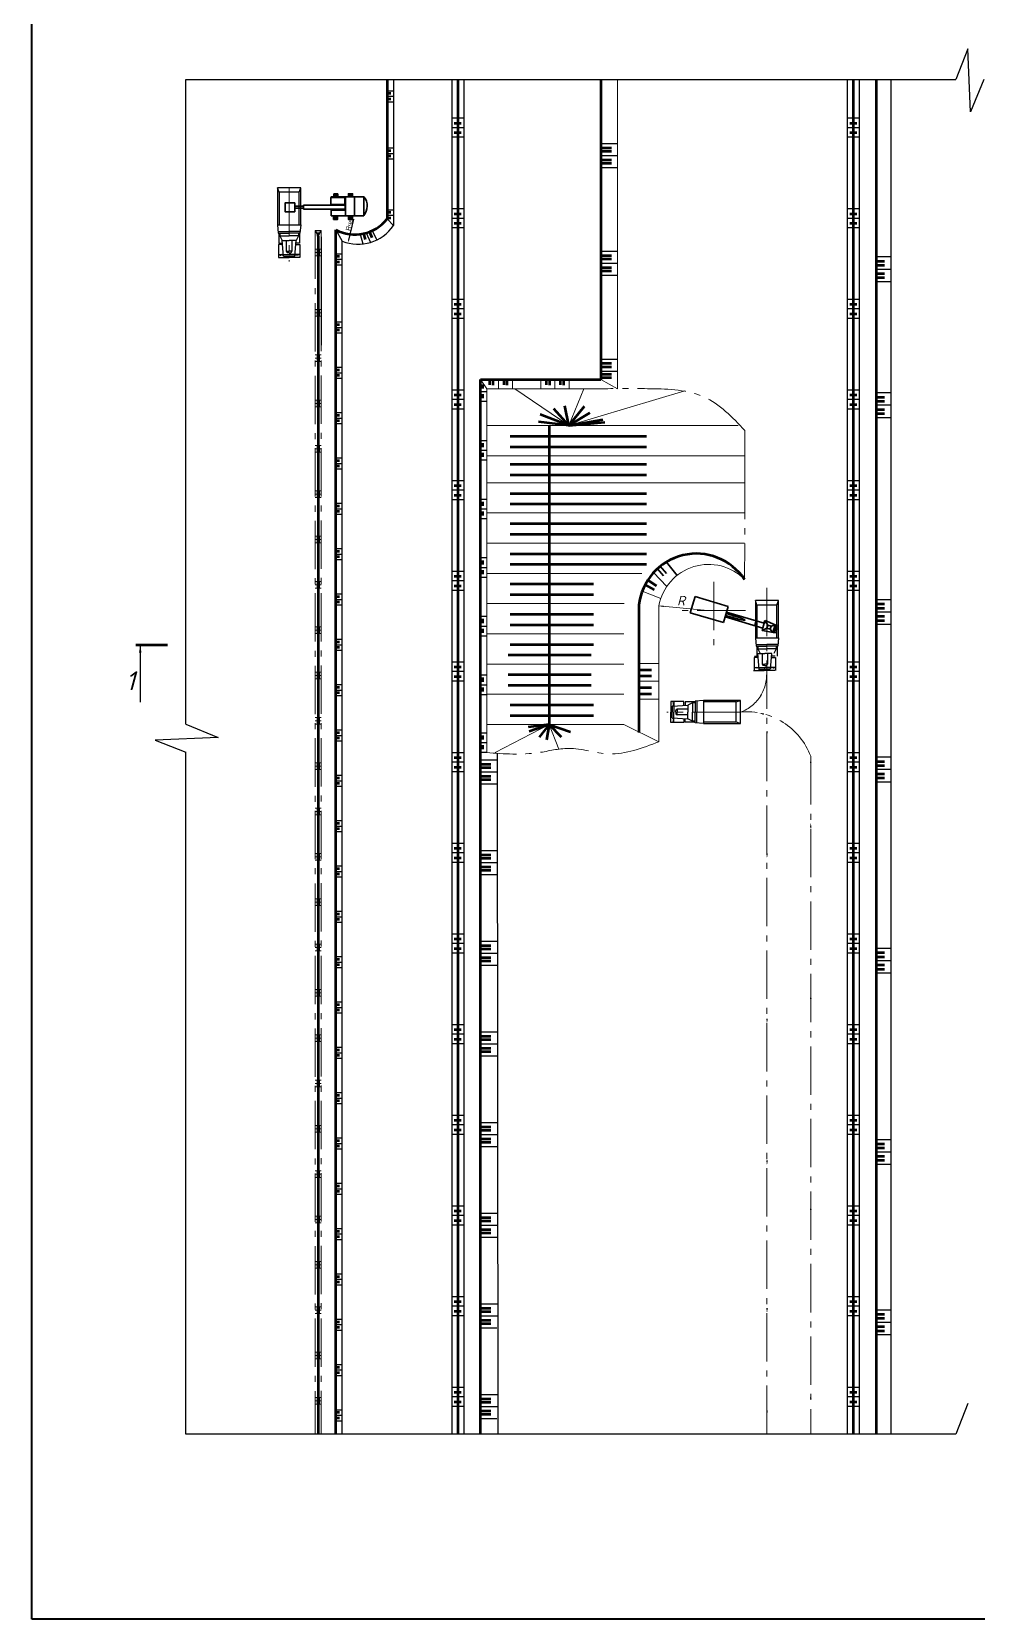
# Paper-space layout 'Layout1 (2)' of a CAD drawing. Header units: millimetres. Extents: x 18 to 680, y 9 to 831.
# Drawn here: x 18 to 331, y 9 to 534 of the extents above; entities that cross this region are included whole.
import ezdxf

# ---------------------------------------------------------------- set-up
doc = ezdxf.new("R2010")
doc.units = ezdxf.units.MM
doc.header["$LTSCALE"] = 2
doc.header["$PDMODE"] = 32
doc.header["$PDSIZE"] = 0.3
doc.linetypes.add('gost6', pattern=[12, 8, -1.5, 1, -1.5])
doc.layers.add('вдб', color=7, linetype='Continuous', lineweight=40)
doc.styles.add('GOST', font='GOST.shx', dxfattribs={"oblique": 15})
doc.dimstyles.new('ISO-25', dxfattribs={"dimtxt": 2.5, "dimasz": 2.5, "dimexe": 1.25, "dimexo": 0.625, "dimtad": 1, "dimtxsty": 'Standard', "dimcen": 2.5, "dimadec": 0, "dimazin": 0, "dimtfac": 1, "dimtmove": 0, "dimatfit": 3, "dimfxl": 1, "dimarcsym": 0})

# ---------------------------------------------------------------- blocks, each defined once
blk = doc.blocks.new('*D235')
at = {"color": 0, "lineweight": -2, "transparency": 16777216}
blk.add_line((124.16, 472.34), (122.49, 465.46), dxfattribs=at)
at = {"color": 0, "transparency": 16777216}
blk.add_solid([(122.32, 465.5), (122.65, 465.42), (122.25, 464.49)], dxfattribs=at)
at = {"layer": 'Defpoints', "color": 0, "transparency": 16777216}
for p in [(125.62, 478.36), (122.25, 464.49)]:
    blk.add_point(p, dxfattribs=at)
at = {"color": 0, "transparency": 16777216, "insert": (122.76, 470.5), "char_height": 1.6, "attachment_point": 5, "rotation": 76.3265}
blk.add_mtext('Rче', dxfattribs=at)

psp = doc.layouts.new('Layout1 (2)')

# ---------------------------------------------------------------- linework, layer by layer
at = {"color": 0}
for p, q in [((327.6209, 528.7838), (323.5587, 518.5764)), ((328.5084, 507.9022), (327.6209, 528.7838)), ((68.6253, 518.5764), (323.5587, 518.5764)), ((68.6253, 305.2673), (68.6253, 518.5764)), ((332.8876, 518.5764), (328.5084, 507.9022)), ((206.0612, 497.4298), (211.601, 497.4298)), ((206.0612, 493.4714), (211.601, 493.4714)), ((206.0612, 489.5129), (211.601, 489.5129)), ((99.4997, 481.324), (98.9918, 482.7706)), ((106.1023, 481.324), (106.6493, 482.7706)), ((98.9918, 470.4936), (99.2436, 467.7134)), ((99.191, 468.2933), (102.8205, 468.2933)), ((99.2436, 467.7134), (102.8205, 467.7134)), ((99.4134, 467.7134), (99.4134, 464.4477)), ((99.7622, 467.7134), (99.7622, 466.8445)), ((106.45, 468.2933), (102.8205, 468.2933)), ((106.3975, 467.7134), (102.8205, 467.7134)), ((105.8788, 467.7134), (105.8788, 466.8445)), ((106.2277, 467.7134), (106.2277, 464.4477)), ((106.6493, 470.4936), (106.3975, 467.7134)), ((99.3067, 463.9763), (99.3067, 459.6796)), ((100.6374, 463.9516), (99.3067, 463.9763)), ((99.4134, 464.4477), (100.6023, 464.4477)), ((99.7622, 466.8445), (102.8205, 466.8445)), ((99.7622, 466.8445), (100.5449, 465.2592)), ((100.9109, 460.0855), (100.5449, 465.2592)), ((100.5449, 465.2592), (102.8205, 465.2592)), ((101.8879, 465.2592), (101.8879, 461.7864)), ((105.8788, 466.8445), (102.8205, 466.8445)), ((105.0962, 465.2592), (102.8205, 465.2592)), ((103.7531, 465.2592), (103.7531, 461.7864)), ((104.7301, 460.0855), (105.0962, 465.2592)), ((105.0037, 463.9516), (106.3343, 463.9763)), ((106.2277, 464.4477), (105.0388, 464.4477)), ((105.8788, 466.8445), (105.0962, 465.2592)), ((106.3343, 463.9763), (106.3343, 459.6796)), ((99.3066, 460.6534), (100.8681, 460.6534)), ((99.3067, 459.6796), (102.8205, 459.6796)), ((100.8681, 460.6534), (102.8205, 460.6534)), ((100.9109, 460.0855), (102.8205, 460.0855)), ((101.8879, 461.7864), (102.8205, 461.7864)), ((102.8205, 461.2824), (102.2741, 461.2824)), ((103.7531, 461.7864), (102.8205, 461.7864)), ((102.8205, 461.2824), (103.367, 461.2824)), ((104.773, 460.6534), (102.8205, 460.6534)), ((104.7301, 460.0855), (102.8205, 460.0855)), ((106.3343, 459.6796), (102.8205, 459.6796)), ((106.3345, 460.6534), (104.773, 460.6534)), ((206.0612, 461.7545), (211.601, 461.7545)), ((206.0612, 457.796), (211.601, 457.796)), ((206.0612, 453.8376), (211.601, 453.8376)), ((206.0612, 426.0792), (211.601, 426.0792)), ((206.0612, 422.1207), (211.601, 422.1207)), ((166.1432, 415.3576), (168.1965, 415.3576)), ((166.1432, 412.1308), (168.1965, 412.1308)), ((166.1418, 395.9484), (168.1952, 395.9484)), ((166.1432, 399.1752), (168.1965, 399.1752)), ((166.1418, 392.7216), (168.1952, 392.7216)), ((166.1418, 379.7659), (168.1952, 379.7659)), ((166.1418, 376.5391), (168.1952, 376.5391)), ((166.1418, 373.3123), (168.1952, 373.3123)), ((166.1418, 360.3567), (168.1952, 360.3567)), ((166.1418, 357.1299), (168.1952, 357.1299)), ((166.1418, 353.9031), (168.1952, 353.9031)), ((257.7337, 344.6834), (257.2258, 346.13)), ((264.3363, 344.6834), (264.8833, 346.13)), ((166.1418, 340.9474), (168.1952, 340.9474)), ((166.1418, 337.7206), (168.1952, 337.7206)), ((166.1418, 334.4938), (168.1952, 334.4938)), ((257.2258, 333.853), (257.4775, 331.0728)), ((257.425, 331.6527), (261.0545, 331.6527)), ((257.4775, 331.0728), (261.0545, 331.0728)), ((257.6473, 331.0728), (257.6473, 327.807)), ((257.9962, 331.0728), (257.9962, 330.2039)), ((264.684, 331.6527), (261.0545, 331.6527)), ((264.6315, 331.0728), (261.0545, 331.0728)), ((264.1128, 331.0728), (264.1128, 330.2039)), ((264.4617, 331.0728), (264.4617, 327.807)), ((264.8833, 333.853), (264.6315, 331.0728)), ((256.8354, 327.3357), (256.8354, 323.039)), ((258.166, 327.311), (256.8354, 327.3357)), ((256.942, 327.807), (258.1309, 327.807)), ((257.9962, 330.2039), (261.0545, 330.2039)), ((257.9962, 330.2039), (258.7788, 328.6186)), ((258.4395, 323.4449), (258.0735, 328.6186)), ((258.0735, 328.6186), (260.3492, 328.6186)), ((259.4165, 328.6186), (259.4165, 325.1458)), ((262.6248, 328.6186), (260.3492, 328.6186)), ((264.1128, 330.2039), (261.0545, 330.2039)), ((261.2818, 328.6186), (261.2818, 325.1458)), ((262.2588, 323.4449), (262.6248, 328.6186)), ((262.5323, 327.311), (263.8629, 327.3357)), ((263.7563, 327.807), (262.5674, 327.807)), ((264.1128, 330.2039), (263.3302, 328.6186)), ((263.8629, 327.3357), (263.8629, 323.039)), ((166.1418, 321.5382), (168.1952, 321.5382)), ((256.597, 323.039), (260.1108, 323.039)), ((256.8352, 324.0128), (258.3967, 324.0128)), ((258.2012, 323.4449), (260.1108, 323.4449)), ((258.3967, 324.0128), (260.3492, 324.0128)), ((259.4165, 325.1458), (260.3492, 325.1458)), ((260.3492, 324.6418), (259.8027, 324.6418)), ((262.0204, 323.4449), (260.1108, 323.4449)), ((263.6246, 323.039), (260.1108, 323.039)), ((261.2818, 325.1458), (260.3492, 325.1458)), ((260.3492, 324.6418), (260.8956, 324.6418)), ((262.3016, 324.0128), (260.3492, 324.0128)), ((263.8631, 324.0128), (262.3016, 324.0128)), ((166.1418, 318.3114), (168.1952, 318.3114)), ((166.1418, 315.0846), (168.1952, 315.0846)), ((229.226, 312.7881), (229.226, 309.2743)), ((233.5227, 312.7881), (229.226, 312.7881)), ((229.6319, 311.1839), (234.8056, 311.55)), ((229.6319, 311.1839), (229.6319, 309.2743)), ((230.1998, 312.7883), (230.1998, 311.2267)), ((230.1998, 311.2267), (230.1998, 309.2743)), ((231.3329, 310.2069), (231.3329, 309.2743)), ((234.8056, 310.2069), (231.3329, 310.2069)), ((233.498, 311.4575), (233.5227, 312.7881)), ((233.9941, 312.6815), (233.9941, 311.4926)), ((237.2598, 312.6815), (233.9941, 312.6815)), ((236.3909, 312.3326), (234.8056, 311.55)), ((234.8056, 311.55), (234.8056, 309.2743)), ((236.3909, 312.3326), (236.3909, 309.2743)), ((237.2598, 312.3326), (236.3909, 312.3326)), ((240.04, 313.1031), (237.2598, 312.8513)), ((237.2598, 312.8513), (237.2598, 309.2743)), ((237.8398, 312.9038), (237.8398, 309.2743)), ((250.8704, 312.5952), (252.3171, 313.1031)), ((68.6253, 305.2673), (79.2995, 300.8881)), ((229.226, 305.7605), (229.226, 309.2743)), ((233.5227, 305.7605), (229.226, 305.7605)), ((229.6319, 307.3647), (229.6319, 309.2743)), ((229.6319, 307.3647), (234.8056, 306.9986)), ((230.1998, 307.3219), (230.1998, 309.2743)), ((230.1998, 305.7603), (230.1998, 307.3219)), ((230.8288, 309.2743), (230.8288, 309.8208)), ((230.8288, 309.2743), (230.8288, 308.7279)), ((231.3329, 308.3417), (231.3329, 309.2743)), ((234.8056, 308.3417), (231.3329, 308.3417)), ((233.498, 307.0911), (233.5227, 305.7605)), ((233.9941, 305.8671), (233.9941, 307.056)), ((237.2598, 305.8671), (233.9941, 305.8671)), ((234.8056, 306.9986), (234.8056, 309.2743)), ((236.3909, 306.216), (234.8056, 306.9986)), ((236.3909, 306.216), (236.3909, 309.2743)), ((237.2598, 306.216), (236.3909, 306.216)), ((237.2598, 305.6973), (237.2598, 309.2743)), ((240.04, 305.4456), (237.2598, 305.6973)), ((237.8398, 305.6448), (237.8398, 309.2743)), ((250.8704, 305.9925), (252.3171, 305.4456)), ((79.2995, 300.8881), (58.4179, 300.0006)), ((58.4179, 300.0006), (68.6253, 295.9384)), ((166.1418, 302.4202), (168.1952, 302.4202)), ((68.6253, 70.2601), (68.6253, 295.9384)), ((166.1418, 299.1934), (168.1952, 299.1934)), ((166.1418, 295.9666), (168.1952, 295.9666)), ((166.1268, 289.4652), (171.6666, 289.4652)), ((166.1418, 293.4237), (171.6816, 293.4237)), ((166.1117, 285.5068), (171.6515, 285.5068)), ((166.1418, 263.4237), (171.6816, 263.4237)), ((166.1268, 259.4652), (171.6666, 259.4652)), ((166.1117, 255.5068), (171.6515, 255.5068)), ((166.1418, 233.4237), (171.6816, 233.4237)), ((166.1268, 229.4652), (171.6666, 229.4652)), ((166.1117, 225.5068), (171.6515, 225.5068)), ((166.1418, 203.4237), (171.6816, 203.4237)), ((166.1117, 195.5068), (171.6515, 195.5068)), ((166.1268, 199.4652), (171.6666, 199.4652)), ((166.1418, 173.4237), (171.6816, 173.4237)), ((166.1268, 169.4652), (171.6666, 169.4652)), ((166.1117, 165.5068), (171.6515, 165.5068)), ((166.1418, 143.4237), (171.6816, 143.4237)), ((166.1268, 139.4652), (171.6666, 139.4652)), ((166.1117, 135.5068), (171.6515, 135.5068)), ((166.1418, 113.4237), (171.6816, 113.4237)), ((166.1117, 105.5068), (171.6515, 105.5068)), ((166.1268, 109.4652), (171.6666, 109.4652)), ((166.1268, 79.4652), (171.6666, 79.4652)), ((166.1418, 83.4237), (171.6816, 83.4237)), ((327.6209, 80.4675), (323.5587, 70.2601)), ((166.1117, 75.5068), (171.6515, 75.5068)), ((323.5587, 70.2601), (68.6253, 70.2601))]:
    psp.add_line(p, q, dxfattribs=at)
at = {"color": 0, "lineweight": 60}
for p, q in [((135.2425, 518.5764), (135.2425, 472.4493)), ((158.6819, 518.5764), (158.6819, 70.2601)), ((206.0612, 518.5764), (206.0612, 419.264)), ((289.6296, 518.5764), (289.6296, 70.2601)), ((297.2148, 518.5764), (297.2148, 70.2601)), ((136.4472, 513.9058), (135.2425, 513.9058)), ((136.4472, 512.0639), (135.2425, 512.0639)), ((157.5264, 504.1887), (159.8375, 504.1887)), ((157.5264, 501.052), (159.8375, 501.052)), ((288.474, 504.1887), (290.7851, 504.1887)), ((288.474, 501.052), (290.7851, 501.052)), ((136.4472, 495.0081), (135.2425, 495.0081)), ((206.0612, 496.0169), (209.5803, 496.0169)), ((206.0612, 494.8843), (209.5803, 494.8843)), ((136.4472, 493.1662), (135.2425, 493.1662)), ((206.0612, 492.0584), (209.5803, 492.0584)), ((206.0612, 490.9258), (209.5803, 490.9258)), ((136.4472, 474.5389), (135.2425, 474.5389)), ((157.5264, 474.1887), (159.8375, 474.1887)), ((288.474, 474.1887), (290.7851, 474.1887)), ((112.4617, 466.7256), (112.4617, 467.9775)), ((118.2746, 70.2601), (118.2746, 468.8378)), ((127.412, 467.5732), (127.9825, 465.6843)), ((129.3891, 468.1541), (130.1524, 466.3541)), ((136.4472, 472.7222), (135.2425, 472.7222)), ((157.5264, 471.052), (159.8375, 471.052)), ((288.474, 471.052), (290.7851, 471.052)), ((112.4617, 466.7256), (112.4617, 70.2601)), ((112.9617, 461.8701), (111.9617, 461.8701)), ((112.9617, 460.7613), (111.9617, 460.7613)), ((119.4794, 459.9833), (118.2746, 459.9833)), ((119.4794, 458.1413), (118.2746, 458.1413)), ((206.0612, 460.3416), (209.5803, 460.3416)), ((206.0612, 459.209), (209.5803, 459.209)), ((297.2148, 458.5045), (300.028, 458.5045)), ((297.2148, 457.1301), (300.028, 457.1301)), ((206.0612, 456.3831), (209.5803, 456.3831)), ((206.0612, 455.2505), (209.5803, 455.2505)), ((297.2148, 454.4093), (300.028, 454.4093)), ((297.2148, 453.035), (300.028, 453.035)), ((112.9617, 441.9125), (111.9617, 441.9125)), ((157.5264, 444.1887), (159.8375, 444.1887)), ((288.474, 444.1887), (290.7851, 444.1887)), ((112.9617, 440.8037), (111.9617, 440.8037)), ((119.4794, 437.4257), (118.2746, 437.4257)), ((157.5264, 441.052), (159.8375, 441.052)), ((288.474, 441.052), (290.7851, 441.052)), ((119.4794, 435.5838), (118.2746, 435.5838)), ((112.9617, 426.9125), (111.9617, 426.9125)), ((112.9617, 425.8037), (111.9617, 425.8037)), ((119.4794, 422.4257), (118.2746, 422.4257)), ((119.4794, 420.5838), (118.2746, 420.5838)), ((206.0612, 424.6663), (209.5803, 424.6663)), ((206.0612, 423.5337), (209.5803, 423.5337)), ((206.0612, 421.103), (209.5803, 421.103)), ((166.1432, 390.7031), (166.1432, 419.264)), ((167.3115, 417.2562), (166.1432, 417.2562)), ((167.3115, 416.6859), (166.1432, 416.6859)), ((166.1433, 419.264), (206.0612, 419.264)), ((169.1764, 419.264), (169.1764, 417.5229)), ((170.2461, 419.264), (170.2461, 417.4843)), ((173.8642, 419.264), (173.8642, 417.5229)), ((174.9339, 419.264), (174.9339, 417.4843)), ((187.9276, 419.264), (187.9276, 417.5229)), ((188.9973, 419.264), (188.9973, 417.4843)), ((192.6153, 419.264), (192.6153, 417.5229)), ((193.685, 419.264), (193.685, 417.4843)), ((206.0612, 419.9703), (209.5803, 419.9703)), ((112.9617, 411.9125), (111.9617, 411.9125)), ((112.9617, 410.8037), (111.9617, 410.8037)), ((157.5264, 414.1887), (159.8375, 414.1887)), ((157.5264, 411.052), (159.8375, 411.052)), ((167.3115, 414.0294), (166.1432, 414.0294)), ((167.3115, 413.4591), (166.1432, 413.4591)), ((195.4954, 404.0738), (194.0713, 410.5468)), ((195.4954, 404.0738), (200.6259, 410.5078)), ((288.474, 414.1887), (290.7851, 414.1887)), ((288.474, 411.052), (290.7851, 411.052)), ((297.2148, 413.5093), (300.028, 413.5093)), ((297.2148, 412.1349), (300.028, 412.1349)), ((119.4794, 407.4257), (118.2746, 407.4257)), ((119.4794, 405.5838), (118.2746, 405.5838)), ((195.4954, 404.0738), (185.393, 405.3022)), ((195.4954, 404.0738), (185.9959, 407.7116)), ((195.4954, 404.0738), (190.4801, 409.6404)), ((195.4954, 404.0738), (202.4207, 408.2774)), ((195.4954, 404.0738), (206.678, 406.1135)), ((195.4954, 404.0738), (207.4199, 405.1699)), ((297.2148, 409.4141), (300.028, 409.4141)), ((297.2148, 408.0397), (300.028, 408.0397)), ((176.0144, 400.5548), (221.186, 400.5548)), ((188.9728, 404.0738), (188.9729, 390.7031)), ((112.9617, 396.9125), (111.9617, 396.9125)), ((112.9617, 395.8037), (111.9617, 395.8037)), ((167.3102, 394.6201), (166.1418, 394.6201)), ((167.3102, 394.0498), (166.1418, 394.0498)), ((167.3115, 397.8469), (166.1432, 397.8469)), ((167.3115, 397.2766), (166.1432, 397.2766)), ((176.0144, 397.0738), (221.186, 397.0738)), ((119.4794, 392.4257), (118.2746, 392.4257)), ((119.4794, 390.5838), (118.2746, 390.5838)), ((166.1418, 70.2601), (166.1432, 390.7031)), ((176.0153, 391.2413), (221.1869, 391.2413)), ((188.9729, 391.6354), (188.9727, 305.1604)), ((157.5264, 384.1887), (159.8375, 384.1887)), ((176.0144, 387.7603), (221.186, 387.7603)), ((288.474, 384.1887), (290.7851, 384.1887)), ((112.9617, 381.9125), (111.9617, 381.9125)), ((112.9617, 380.8037), (111.9617, 380.8037)), ((157.5264, 381.052), (159.8375, 381.052)), ((167.3102, 378.4377), (166.1418, 378.4377)), ((176.0144, 381.6413), (221.186, 381.6413)), ((288.474, 381.052), (290.7851, 381.052)), ((119.4794, 377.4257), (118.2746, 377.4257)), ((119.4794, 375.5838), (118.2746, 375.5838)), ((167.3102, 377.8674), (166.1418, 377.8674)), ((167.3102, 375.2109), (166.1418, 375.2109)), ((167.3102, 374.6406), (166.1418, 374.6406)), ((176.0144, 378.1603), (221.186, 378.1603)), ((176.0144, 371.6413), (221.186, 371.6413)), ((176.0144, 368.1603), (221.186, 368.1603)), ((112.9617, 366.9125), (111.9617, 366.9125)), ((112.9617, 365.8037), (111.9617, 365.8037)), ((119.4794, 362.4257), (118.2746, 362.4257)), ((119.4794, 360.5838), (118.2746, 360.5838)), ((167.3102, 359.0284), (166.1418, 359.0284)), ((167.3102, 358.4581), (166.1418, 358.4581)), ((176.0144, 361.6413), (221.186, 361.6413)), ((176.0144, 358.1603), (221.1149, 358.1603)), ((157.5264, 354.1887), (159.8375, 354.1887)), ((167.3102, 355.8016), (166.1418, 355.8016)), ((167.3102, 355.2313), (166.1418, 355.2313)), ((221.5825, 352.9163), (224.4762, 351.0108)), ((288.474, 354.1887), (290.7851, 354.1887)), ((112.9617, 351.9125), (111.9617, 351.9125)), ((112.9617, 350.8037), (111.9617, 350.8037)), ((119.4794, 347.4257), (118.2746, 347.4257)), ((157.5264, 351.052), (159.8375, 351.052)), ((176.0144, 351.6413), (203.5578, 351.6413)), ((176.0144, 348.1603), (203.5578, 348.1603)), ((220.6946, 351.3937), (223.6499, 349.7558)), ((288.474, 351.052), (290.7851, 351.052)), ((119.4794, 345.5838), (118.2746, 345.5838)), ((176.0144, 341.6413), (203.5578, 341.6413)), ((218.6269, 344.6132), (218.6271, 302.4491)), ((297.2148, 345.0537), (300.028, 345.0537)), ((297.2148, 343.6793), (300.028, 343.6793)), ((112.9617, 336.9125), (111.9617, 336.9125)), ((167.3102, 339.6192), (166.1418, 339.6192)), ((167.3102, 339.0489), (166.1418, 339.0489)), ((167.3102, 336.3924), (166.1418, 336.3924)), ((176.0144, 338.1603), (203.5578, 338.1603)), ((260.4158, 339.5284), (260.1733, 338.7037)), ((263.9993, 336.3135), (263.9159, 336.03)), ((264.1564, 336.848), (264.0731, 336.5645)), ((264.3071, 337.3604), (264.2237, 337.0769)), ((264.4643, 337.8948), (264.3809, 337.6114)), ((297.2148, 340.9585), (300.028, 340.9585)), ((297.2148, 339.5842), (300.028, 339.5842)), ((112.9617, 335.8037), (111.9617, 335.8037)), ((119.4794, 332.4257), (118.2746, 332.4257)), ((167.3102, 335.8221), (166.1418, 335.8221)), ((176.0144, 331.6413), (203.5578, 331.6413)), ((119.4794, 330.5838), (118.2746, 330.5838)), ((175.309, 328.1603), (202.8524, 328.1603)), ((112.9617, 321.9125), (111.9617, 321.9125)), ((112.9617, 320.8037), (111.9617, 320.8037)), ((157.5264, 324.1887), (159.8375, 324.1887)), ((157.5264, 321.052), (159.8375, 321.052)), ((175.309, 321.6413), (202.8524, 321.6413)), ((218.627, 323.2754), (222.8238, 323.2754)), ((218.627, 321.2486), (222.8238, 321.2486)), ((288.474, 324.1887), (290.7851, 324.1887)), ((288.474, 321.052), (290.7851, 321.052)), ((119.4794, 317.4257), (118.2746, 317.4257)), ((119.4794, 315.5838), (118.2746, 315.5838)), ((167.3102, 320.2099), (166.1418, 320.2099)), ((167.3102, 319.6396), (166.1418, 319.6396)), ((167.3102, 316.9832), (166.1418, 316.9832)), ((167.3102, 316.4128), (166.1418, 316.4128)), ((175.309, 318.1603), (202.8524, 318.1603)), ((218.627, 317.3607), (222.8238, 317.3607)), ((218.627, 315.3339), (222.8238, 315.3339)), ((176.0144, 311.6413), (203.5578, 311.6413)), ((112.9617, 306.9125), (111.9617, 306.9125)), ((112.9617, 305.8037), (111.9617, 305.8037)), ((176.0144, 308.1603), (203.5578, 308.1603)), ((188.9728, 305.1604), (181.9747, 304.2626)), ((188.9727, 305.1604), (182.3529, 302.846)), ((188.9735, 305.1595), (185.567, 300.9099)), ((188.9735, 305.1595), (188.0248, 300.0599)), ((188.9727, 305.1604), (192.9405, 301.0515)), ((188.9732, 305.1604), (195.9656, 302.7515)), ((119.4794, 302.4257), (118.2746, 302.4257)), ((119.4794, 300.5838), (118.2746, 300.5838)), ((167.3102, 301.092), (166.1418, 301.092)), ((167.3102, 300.5216), (166.1418, 300.5216)), ((157.5264, 294.1887), (159.8375, 294.1887)), ((167.3102, 297.8652), (166.1418, 297.8652)), ((167.3102, 297.2948), (166.1418, 297.2948)), ((288.474, 294.1887), (290.7851, 294.1887)), ((112.9617, 291.9125), (111.9617, 291.9125)), ((112.9617, 290.8037), (111.9617, 290.8037)), ((157.5264, 291.052), (159.8375, 291.052)), ((166.1268, 290.8782), (169.6459, 290.8782)), ((166.1418, 292.0108), (169.661, 292.0108)), ((288.474, 291.052), (290.7851, 291.052)), ((297.2148, 292.9531), (300.028, 292.9531)), ((297.2148, 291.5787), (300.028, 291.5787)), ((119.4794, 287.4257), (118.2746, 287.4257)), ((119.4794, 285.5838), (118.2746, 285.5838)), ((166.1117, 286.9197), (169.6308, 286.9197)), ((166.1268, 288.0523), (169.6459, 288.0523)), ((297.2148, 288.8579), (300.028, 288.8579)), ((297.2148, 287.4835), (300.028, 287.4835)), ((112.9617, 276.9125), (111.9617, 276.9125)), ((112.9617, 275.8037), (111.9617, 275.8037)), ((119.4794, 272.4257), (118.2746, 272.4257)), ((119.4794, 270.5838), (118.2746, 270.5838)), ((157.5264, 264.1887), (159.8375, 264.1887)), ((288.474, 264.1887), (290.7851, 264.1887)), ((112.9617, 261.9125), (111.9617, 261.9125)), ((112.9617, 260.8037), (111.9617, 260.8037)), ((119.4794, 257.4257), (118.2746, 257.4257)), ((157.5264, 261.052), (159.8375, 261.052)), ((166.1268, 260.8782), (169.6459, 260.8782)), ((166.1268, 258.0523), (169.6459, 258.0523)), ((166.1418, 262.0108), (169.661, 262.0108)), ((288.474, 261.052), (290.7851, 261.052)), ((119.4794, 255.5838), (118.2746, 255.5838)), ((166.1117, 256.9197), (169.6308, 256.9197)), ((112.9617, 246.9125), (111.9617, 246.9125)), ((112.9617, 245.8037), (111.9617, 245.8037)), ((119.4794, 242.4257), (118.2746, 242.4257)), ((119.4794, 240.5838), (118.2746, 240.5838)), ((112.9617, 231.9125), (111.9617, 231.9125)), ((157.5264, 234.1887), (159.8375, 234.1887)), ((166.1418, 232.0108), (169.661, 232.0108)), ((288.474, 234.1887), (290.7851, 234.1887)), ((112.9617, 230.8037), (111.9617, 230.8037)), ((119.4794, 227.4257), (118.2746, 227.4257)), ((157.5264, 231.052), (159.8375, 231.052)), ((166.1117, 226.9197), (169.6308, 226.9197)), ((166.1268, 230.8782), (169.6459, 230.8782)), ((166.1268, 228.0523), (169.6459, 228.0523)), ((288.474, 231.052), (290.7851, 231.052)), ((297.2148, 229.6878), (300.028, 229.6878)), ((297.2148, 228.3135), (300.028, 228.3135)), ((119.4794, 225.5838), (118.2746, 225.5838)), ((297.2148, 225.5927), (300.028, 225.5927)), ((297.2148, 224.2183), (300.028, 224.2183)), ((112.9617, 216.9125), (111.9617, 216.9125)), ((112.9617, 215.8037), (111.9617, 215.8037)), ((119.4794, 212.4257), (118.2746, 212.4257)), ((119.4794, 210.5838), (118.2746, 210.5838)), ((112.9617, 201.9125), (111.9617, 201.9125)), ((112.9617, 200.8037), (111.9617, 200.8037)), ((157.5264, 204.1887), (159.8375, 204.1887)), ((157.5264, 201.052), (159.8375, 201.052)), ((166.1268, 200.8782), (169.6459, 200.8782)), ((166.1418, 202.0108), (169.661, 202.0108)), ((288.474, 204.1887), (290.7851, 204.1887)), ((288.474, 201.052), (290.7851, 201.052)), ((119.4794, 197.4257), (118.2746, 197.4257)), ((119.4794, 195.5838), (118.2746, 195.5838)), ((166.1117, 196.9197), (169.6308, 196.9197)), ((166.1268, 198.0523), (169.6459, 198.0523)), ((112.9617, 186.9125), (111.9617, 186.9125)), ((112.9617, 185.8037), (111.9617, 185.8037)), ((119.4794, 182.4257), (118.2746, 182.4257)), ((119.4794, 180.5838), (118.2746, 180.5838)), ((157.5264, 174.1887), (159.8375, 174.1887)), ((288.474, 174.1887), (290.7851, 174.1887)), ((112.9617, 171.9125), (111.9617, 171.9125)), ((112.9617, 170.8037), (111.9617, 170.8037)), ((157.5264, 171.052), (159.8375, 171.052)), ((166.1268, 170.8782), (169.6459, 170.8782)), ((166.1418, 172.0108), (169.661, 172.0108)), ((288.474, 171.052), (290.7851, 171.052)), ((119.4794, 167.4257), (118.2746, 167.4257)), ((119.4794, 165.5838), (118.2746, 165.5838)), ((166.1117, 166.9197), (169.6308, 166.9197)), ((166.1268, 168.0523), (169.6459, 168.0523)), ((297.2148, 166.4014), (300.028, 166.4014)), ((297.2148, 165.027), (300.028, 165.027)), ((297.2148, 162.3062), (300.028, 162.3062)), ((297.2148, 160.9319), (300.028, 160.9319)), ((112.9617, 156.9125), (111.9617, 156.9125)), ((112.9617, 155.8037), (111.9617, 155.8037)), ((119.4794, 152.4257), (118.2746, 152.4257)), ((119.4794, 150.5838), (118.2746, 150.5838)), ((112.9617, 141.9125), (111.9617, 141.9125)), ((157.5264, 144.1887), (159.8375, 144.1887)), ((166.1418, 142.0108), (169.661, 142.0108)), ((288.474, 144.1887), (290.7851, 144.1887)), ((112.9617, 140.8037), (111.9617, 140.8037)), ((119.4794, 137.4257), (118.2746, 137.4257)), ((157.5264, 141.052), (159.8375, 141.052)), ((166.1117, 136.9197), (169.6308, 136.9197)), ((166.1268, 140.8782), (169.6459, 140.8782)), ((166.1268, 138.0523), (169.6459, 138.0523)), ((288.474, 141.052), (290.7851, 141.052)), ((119.4794, 135.5838), (118.2746, 135.5838)), ((112.9617, 126.9125), (111.9617, 126.9125)), ((112.9617, 125.8037), (111.9617, 125.8037)), ((119.4794, 122.4257), (118.2746, 122.4257)), ((119.4794, 120.5838), (118.2746, 120.5838)), ((112.9617, 111.9125), (111.9617, 111.9125)), ((112.9617, 110.8037), (111.9617, 110.8037)), ((157.5264, 114.1887), (159.8375, 114.1887)), ((157.5264, 111.052), (159.8375, 111.052)), ((166.1268, 110.8782), (169.6459, 110.8782)), ((166.1418, 112.0108), (169.661, 112.0108)), ((288.474, 114.1887), (290.7851, 114.1887)), ((288.474, 111.052), (290.7851, 111.052)), ((119.4794, 107.4257), (118.2746, 107.4257)), ((119.4794, 105.5838), (118.2746, 105.5838)), ((166.1117, 106.9197), (169.6308, 106.9197)), ((166.1268, 108.0523), (169.6459, 108.0523)), ((297.2148, 110.0215), (300.028, 110.0215)), ((297.2148, 108.6471), (300.028, 108.6471)), ((297.2148, 105.9263), (300.028, 105.9263)), ((297.2148, 104.552), (300.028, 104.552)), ((112.9617, 96.9125), (111.9617, 96.9125)), ((112.9617, 95.8037), (111.9617, 95.8037)), ((119.4794, 92.4257), (118.2746, 92.4257)), ((119.4794, 90.5838), (118.2746, 90.5838)), ((157.5264, 84.1887), (159.8375, 84.1887)), ((288.474, 84.1887), (290.7851, 84.1887)), ((112.9617, 81.9125), (111.9617, 81.9125)), ((112.9617, 80.8037), (111.9617, 80.8037)), ((157.5264, 81.052), (159.8375, 81.052)), ((166.1268, 80.8782), (169.6459, 80.8782)), ((166.1418, 82.0108), (169.661, 82.0108)), ((288.474, 81.052), (290.7851, 81.052)), ((119.4794, 77.4257), (118.2746, 77.4257)), ((119.4794, 75.5838), (118.2746, 75.5838)), ((166.1117, 76.9197), (169.6308, 76.9197)), ((166.1268, 78.0523), (169.6459, 78.0523))]:
    psp.add_line(p, q, dxfattribs=at)
at = {"color": 0, "linetype": 'Continuous'}
for p, q in [((135.2425, 514.8711), (137.3583, 514.8711)), ((137.3583, 518.5764), (137.3583, 470.2317)), ((156.6819, 518.5764), (156.6819, 70.2601)), ((160.6819, 518.5764), (160.6819, 70.2601)), ((287.6296, 518.5764), (287.6296, 70.2601)), ((291.6296, 518.5764), (291.6296, 70.2601)), ((302.0232, 518.5764), (302.0232, 70.2601)), ((135.2425, 513.0292), (137.3583, 513.0292)), ((135.2425, 511.1872), (137.3583, 511.1872)), ((156.6819, 505.8913), (160.6819, 505.8913)), ((287.6296, 505.8913), (291.6296, 505.8913)), ((156.6819, 502.7547), (160.6819, 502.7547)), ((156.6819, 499.6181), (160.6819, 499.6181)), ((287.6296, 502.7547), (291.6296, 502.7547)), ((287.6296, 499.6181), (291.6296, 499.6181)), ((135.2425, 495.9735), (137.3583, 495.9735)), ((135.2425, 494.1315), (137.3583, 494.1315)), ((135.2425, 492.2895), (137.3583, 492.2895)), ((135.2425, 475.5042), (137.3583, 475.5042)), ((135.2425, 473.6623), (137.3583, 473.6623)), ((135.2425, 473.0508), (135.2425, 473.0508)), ((156.6819, 475.8913), (160.6819, 475.8913)), ((287.6296, 475.8913), (291.6296, 475.8913)), ((111.4617, 468.5758), (112.4617, 466.7256)), ((111.4617, 468.5758), (113.4617, 468.5758)), ((112.4617, 466.7256), (111.9617, 467.6507)), ((112.4617, 466.7256), (113.4617, 468.6336)), ((118.2746, 468.8378), (120.3905, 465.0808)), ((128.3762, 467.8157), (129.771, 464.7026)), ((130.3487, 468.5603), (131.8223, 465.5027)), ((135.2425, 472.4493), (137.3583, 470.2317)), ((156.6819, 472.7547), (160.6819, 472.7547)), ((156.6819, 469.6181), (160.6819, 469.6181)), ((287.6296, 472.7547), (291.6296, 472.7547)), ((287.6296, 469.6181), (291.6296, 469.6181)), ((113.4617, 466.5095), (113.4617, 430.6546)), ((120.3905, 70.2601), (120.3905, 465.0808)), ((126.3357, 467.3891), (127.226, 464.1772)), ((118.2746, 460.9486), (120.3905, 460.9486)), ((118.2746, 459.1066), (120.3905, 459.1066)), ((118.2746, 457.2647), (120.3905, 457.2647)), ((297.2148, 459.9697), (302.0232, 459.9697)), ((297.2148, 455.8745), (302.0232, 455.8745)), ((297.2148, 451.7794), (302.0232, 451.7794)), ((156.6819, 445.8913), (160.6819, 445.8913)), ((156.6819, 442.7547), (160.6819, 442.7547)), ((287.6296, 445.8913), (291.6296, 445.8913)), ((287.6296, 442.7547), (291.6296, 442.7547)), ((118.2746, 438.3911), (120.3905, 438.3911)), ((118.2746, 436.5491), (120.3905, 436.5491)), ((156.6819, 439.6181), (160.6819, 439.6181)), ((287.6296, 439.6181), (291.6296, 439.6181)), ((118.2746, 434.7071), (120.3905, 434.7071)), ((118.2746, 423.3911), (120.3905, 423.3911)), ((118.2746, 421.5491), (120.3905, 421.5491)), ((118.2746, 419.7071), (120.3905, 419.7071)), ((156.6819, 415.8913), (160.6819, 415.8913)), ((287.6296, 415.8913), (291.6296, 415.8913)), ((156.6819, 412.7547), (160.6819, 412.7547)), ((287.6296, 412.7547), (291.6296, 412.7547)), ((297.2148, 414.9744), (302.0232, 414.9744)), ((297.2148, 410.8793), (302.0232, 410.8793)), ((118.2746, 408.3911), (120.3905, 408.3911)), ((118.2746, 406.5491), (120.3905, 406.5491)), ((118.2746, 404.7071), (120.3905, 404.7071)), ((156.6819, 409.6181), (160.6819, 409.6181)), ((287.6296, 409.6181), (291.6296, 409.6181)), ((297.2148, 406.7841), (302.0232, 406.7841)), ((118.2746, 393.3911), (120.3905, 393.3911)), ((118.2746, 391.5491), (120.3905, 391.5491)), ((118.2746, 389.7071), (120.3905, 389.7071)), ((156.6819, 385.8913), (160.6819, 385.8913)), ((287.6296, 385.8913), (291.6296, 385.8913)), ((118.2746, 378.3911), (120.3905, 378.3911)), ((156.6819, 382.7547), (160.6819, 382.7547)), ((156.6819, 379.6181), (160.6819, 379.6181)), ((287.6296, 382.7547), (291.6296, 382.7547)), ((287.6296, 379.6181), (291.6296, 379.6181)), ((118.2746, 376.5491), (120.3905, 376.5491)), ((118.2746, 374.7071), (120.3905, 374.7071)), ((118.2746, 363.3911), (120.3905, 363.3911)), ((118.2746, 361.5491), (120.3905, 361.5491)), ((118.2746, 359.7071), (120.3905, 359.7071)), ((156.6819, 355.8913), (160.6819, 355.8913)), ((156.6819, 352.7547), (160.6819, 352.7547)), ((287.6296, 355.8913), (291.6296, 355.8913)), ((287.6296, 352.7547), (291.6296, 352.7547)), ((118.2746, 348.3911), (120.3905, 348.3911)), ((156.6819, 349.6181), (160.6819, 349.6181)), ((287.6296, 349.6181), (291.6296, 349.6181)), ((118.2746, 346.5491), (120.3905, 346.5491)), ((118.2746, 344.7071), (120.3905, 344.7071)), ((297.2148, 346.5189), (302.0232, 346.5189)), ((297.2148, 342.4237), (302.0232, 342.4237)), ((297.2148, 338.3286), (302.0232, 338.3286)), ((118.2746, 333.3911), (120.3905, 333.3911)), ((118.2746, 331.5491), (120.3905, 331.5491)), ((118.2746, 329.7071), (120.3905, 329.7071)), ((156.6819, 325.8913), (160.6819, 325.8913)), ((287.6296, 325.8913), (291.6296, 325.8913)), ((156.6819, 322.7547), (160.6819, 322.7547)), ((287.6296, 322.7547), (291.6296, 322.7547)), ((118.2746, 318.3911), (120.3905, 318.3911)), ((118.2746, 316.5491), (120.3905, 316.5491)), ((156.6819, 319.6181), (160.6819, 319.6181)), ((287.6296, 319.6181), (291.6296, 319.6181)), ((118.2746, 314.7071), (120.3905, 314.7071)), ((118.2746, 303.3911), (120.3905, 303.3911)), ((118.2746, 301.5491), (120.3905, 301.5491)), ((118.2746, 299.7071), (120.3905, 299.7071)), ((156.6819, 295.8913), (160.6819, 295.8913)), ((171.6695, 295.6085), (171.8978, 70.2601)), ((287.6296, 295.8913), (291.6296, 295.8913)), ((297.2148, 294.4183), (302.0232, 294.4183)), ((156.6819, 292.7547), (160.6819, 292.7547)), ((156.6819, 289.6181), (160.6819, 289.6181)), ((287.6296, 292.7547), (291.6296, 292.7547)), ((287.6296, 289.6181), (291.6296, 289.6181)), ((297.2148, 290.3231), (302.0232, 290.3231)), ((118.2746, 288.3911), (120.3905, 288.3911)), ((118.2746, 286.5491), (120.3905, 286.5491)), ((118.2746, 284.7071), (120.3905, 284.7071)), ((297.2148, 286.2279), (302.0232, 286.2279)), ((118.2746, 273.3911), (120.3905, 273.3911)), ((118.2746, 271.5491), (120.3905, 271.5491)), ((118.2746, 269.7071), (120.3905, 269.7071)), ((156.6819, 265.8913), (160.6819, 265.8913)), ((156.6819, 262.7547), (160.6819, 262.7547)), ((287.6296, 265.8913), (291.6296, 265.8913)), ((287.6296, 262.7547), (291.6296, 262.7547)), ((118.2746, 258.3911), (120.3905, 258.3911)), ((156.6819, 259.6181), (160.6819, 259.6181)), ((287.6296, 259.6181), (291.6296, 259.6181)), ((118.2746, 256.5491), (120.3905, 256.5491)), ((118.2746, 254.7071), (120.3905, 254.7071)), ((118.2746, 243.3911), (120.3905, 243.3911)), ((118.2746, 241.5491), (120.3905, 241.5491)), ((118.2746, 239.7071), (120.3905, 239.7071)), ((156.6819, 235.8913), (160.6819, 235.8913)), ((156.6819, 232.7547), (160.6819, 232.7547)), ((287.6296, 235.8913), (291.6296, 235.8913)), ((287.6296, 232.7547), (291.6296, 232.7547)), ((297.2148, 231.153), (302.0232, 231.153)), ((118.2746, 228.3911), (120.3905, 228.3911)), ((118.2746, 226.5491), (120.3905, 226.5491)), ((156.6819, 229.6181), (160.6819, 229.6181)), ((287.6296, 229.6181), (291.6296, 229.6181)), ((297.2148, 227.0578), (302.0232, 227.0578)), ((118.2746, 224.7071), (120.3905, 224.7071)), ((297.2148, 222.9627), (302.0232, 222.9627)), ((118.2746, 213.3911), (120.3905, 213.3911)), ((118.2746, 211.5491), (120.3905, 211.5491)), ((118.2746, 209.7071), (120.3905, 209.7071)), ((156.6819, 205.8913), (160.6819, 205.8913)), ((287.6296, 205.8913), (291.6296, 205.8913)), ((156.6819, 202.7547), (160.6819, 202.7547)), ((287.6296, 202.7547), (291.6296, 202.7547)), ((118.2746, 198.3911), (120.3905, 198.3911)), ((118.2746, 196.5491), (120.3905, 196.5491)), ((118.2746, 194.7071), (120.3905, 194.7071)), ((156.6819, 199.6181), (160.6819, 199.6181)), ((287.6296, 199.6181), (291.6296, 199.6181)), ((118.2746, 183.3911), (120.3905, 183.3911)), ((118.2746, 181.5491), (120.3905, 181.5491)), ((118.2746, 179.7071), (120.3905, 179.7071)), ((156.6819, 175.8913), (160.6819, 175.8913)), ((287.6296, 175.8913), (291.6296, 175.8913)), ((118.2746, 168.3911), (120.3905, 168.3911)), ((156.6819, 172.7547), (160.6819, 172.7547)), ((156.6819, 169.6181), (160.6819, 169.6181)), ((287.6296, 172.7547), (291.6296, 172.7547)), ((287.6296, 169.6181), (291.6296, 169.6181)), ((118.2746, 166.5491), (120.3905, 166.5491)), ((118.2746, 164.7071), (120.3905, 164.7071)), ((297.2148, 167.8666), (302.0232, 167.8666)), ((297.2148, 163.7714), (302.0232, 163.7714)), ((297.2148, 159.6762), (302.0232, 159.6762)), ((118.2746, 153.3911), (120.3905, 153.3911)), ((118.2746, 151.5491), (120.3905, 151.5491)), ((118.2746, 149.7071), (120.3905, 149.7071)), ((156.6819, 145.8913), (160.6819, 145.8913)), ((156.6819, 142.7547), (160.6819, 142.7547)), ((287.6296, 145.8913), (291.6296, 145.8913)), ((287.6296, 142.7547), (291.6296, 142.7547)), ((118.2746, 138.3911), (120.3905, 138.3911)), ((156.6819, 139.6181), (160.6819, 139.6181)), ((287.6296, 139.6181), (291.6296, 139.6181)), ((118.2746, 136.5491), (120.3905, 136.5491)), ((118.2746, 134.7071), (120.3905, 134.7071)), ((118.2746, 123.3911), (120.3905, 123.3911)), ((118.2746, 121.5491), (120.3905, 121.5491)), ((118.2746, 119.7071), (120.3905, 119.7071)), ((156.6819, 115.8913), (160.6819, 115.8913)), ((287.6296, 115.8913), (291.6296, 115.8913)), ((156.6819, 112.7547), (160.6819, 112.7547)), ((287.6296, 112.7547), (291.6296, 112.7547)), ((297.2148, 111.4867), (302.0232, 111.4867)), ((118.2746, 108.3911), (120.3905, 108.3911)), ((118.2746, 106.5491), (120.3905, 106.5491)), ((156.6819, 109.6181), (160.6819, 109.6181)), ((287.6296, 109.6181), (291.6296, 109.6181)), ((297.2148, 107.3915), (302.0232, 107.3915)), ((118.2746, 104.7071), (120.3905, 104.7071)), ((297.2148, 103.2963), (302.0232, 103.2963)), ((118.2746, 93.3911), (120.3905, 93.3911)), ((118.2746, 91.5491), (120.3905, 91.5491)), ((118.2746, 89.7071), (120.3905, 89.7071)), ((156.6819, 85.8913), (160.6819, 85.8913)), ((287.6296, 85.8913), (291.6296, 85.8913)), ((156.6819, 82.7547), (160.6819, 82.7547)), ((156.6819, 79.6181), (160.6819, 79.6181)), ((287.6296, 82.7547), (291.6296, 82.7547)), ((287.6296, 79.6181), (291.6296, 79.6181)), ((118.2746, 78.3911), (120.3905, 78.3911)), ((118.2746, 76.5491), (120.3905, 76.5491)), ((118.2746, 74.7071), (120.3905, 74.7071))]:
    psp.add_line(p, q, dxfattribs=at)
at = {"color": 0, "lineweight": 20}
for p, q in [((211.601, 518.5764), (211.601, 416.264)), ((111.4617, 462.4401), (113.4617, 462.4401)), ((111.4617, 461.3314), (113.4617, 461.3314)), ((111.4617, 460.2226), (113.4617, 460.2226)), ((111.4617, 442.4825), (113.4617, 442.4825)), ((111.4617, 441.3738), (113.4617, 441.3738)), ((111.4617, 440.265), (113.4617, 440.265)), ((111.4617, 427.4825), (113.4617, 427.4825)), ((111.4617, 426.3738), (113.4617, 426.3738)), ((111.4617, 425.265), (113.4617, 425.265)), ((168.245, 416.264), (166.1433, 419.264)), ((168.245, 416.264), (206.3331, 416.264)), ((168.245, 416.264), (168.245, 390.7031)), ((172.1041, 419.264), (172.1041, 416.264)), ((176.7919, 419.264), (176.7919, 416.264)), ((195.4954, 404.0738), (177.5761, 416.264)), ((186.1674, 419.264), (186.1674, 416.264)), ((190.8552, 419.264), (190.8552, 416.264)), ((195.4954, 404.0738), (200.464, 416.264)), ((195.4954, 404.0738), (233.8441, 415.518)), ((195.543, 419.264), (195.543, 416.264)), ((206.0612, 419.264), (211.601, 416.264)), ((111.4617, 412.4825), (113.4617, 412.4825)), ((111.4617, 411.3738), (113.4617, 411.3738)), ((111.4617, 410.265), (113.4617, 410.265)), ((251.4852, 404.0741), (168.245, 404.0736)), ((111.4617, 397.4825), (113.4617, 397.4825)), ((111.4617, 396.3738), (113.4617, 396.3738)), ((111.4617, 395.265), (113.4617, 395.265)), ((253.7371, 394.0741), (168.2449, 394.0736)), ((168.2436, 295.8497), (168.245, 390.7031)), ((253.6689, 385.1606), (168.2436, 385.1602)), ((111.4617, 382.4825), (113.4617, 382.4825)), ((111.4617, 381.3738), (113.4617, 381.3738)), ((111.4617, 380.265), (113.4617, 380.265)), ((253.6689, 375.1606), (168.2436, 375.1602)), ((111.4617, 367.4825), (113.4617, 367.4825)), ((111.4617, 366.3738), (113.4617, 366.3738)), ((111.4617, 365.265), (113.4617, 365.265)), ((253.6689, 365.1606), (168.2436, 365.1602)), ((111.4617, 352.4825), (113.4617, 352.4825)), ((219.5704, 355.1604), (168.2436, 355.1602)), ((223.5038, 355.4116), (227.8979, 350.8189)), ((111.4617, 351.3738), (113.4617, 351.3738)), ((111.4617, 350.265), (113.4617, 350.265)), ((219.7241, 349.2193), (225.8975, 346.8056)), ((213.7337, 345.1604), (168.2436, 345.1602)), ((225.2689, 344.3674), (225.2689, 299.4334)), ((241.4177, 342.9269), (225.2689, 344.3674)), ((111.4617, 337.4825), (113.4617, 337.4825)), ((111.4617, 336.3738), (113.4617, 336.3738)), ((111.4617, 335.265), (113.4617, 335.265)), ((213.6014, 335.1604), (168.2436, 335.1602)), ((111.4617, 322.4825), (113.4617, 322.4825)), ((111.4617, 321.3738), (113.4617, 321.3738)), ((213.6014, 325.1604), (168.2436, 325.1602)), ((218.627, 325.3582), (225.2689, 325.3582)), ((111.4617, 320.265), (113.4617, 320.265)), ((218.627, 319.4435), (225.2689, 319.4435)), ((213.6015, 315.1604), (168.2436, 315.1602)), ((218.627, 313.5289), (225.2689, 313.5289)), ((111.4617, 307.4825), (113.4617, 307.4825)), ((111.4617, 306.3738), (113.4617, 306.3738)), ((111.4617, 305.265), (113.4617, 305.265)), ((213.6015, 305.1604), (168.2436, 305.1602)), ((188.9728, 305.1604), (171.0521, 295.8498)), ((188.9732, 305.1604), (192.1046, 296.9956)), ((213.6015, 305.1604), (225.2689, 299.4334)), ((111.4617, 292.4825), (113.4617, 292.4825)), ((111.4617, 291.3738), (113.4617, 291.3738)), ((111.4617, 290.265), (113.4617, 290.265)), ((111.4617, 277.4825), (113.4617, 277.4825)), ((111.4617, 276.3738), (113.4617, 276.3738)), ((111.4617, 275.265), (113.4617, 275.265)), ((111.4617, 262.4825), (113.4617, 262.4825)), ((111.4617, 261.3738), (113.4617, 261.3738)), ((111.4617, 260.265), (113.4617, 260.265)), ((111.4617, 247.4825), (113.4617, 247.4825)), ((111.4617, 246.3738), (113.4617, 246.3738)), ((111.4617, 245.265), (113.4617, 245.265)), ((111.4617, 232.4825), (113.4617, 232.4825)), ((111.4617, 231.3738), (113.4617, 231.3738)), ((111.4617, 230.265), (113.4617, 230.265)), ((111.4617, 217.4825), (113.4617, 217.4825)), ((111.4617, 216.3738), (113.4617, 216.3738)), ((111.4617, 215.265), (113.4617, 215.265)), ((111.4617, 202.4825), (113.4617, 202.4825)), ((111.4617, 201.3738), (113.4617, 201.3738)), ((111.4617, 200.265), (113.4617, 200.265)), ((111.4617, 187.4825), (113.4617, 187.4825)), ((111.4617, 186.3738), (113.4617, 186.3738)), ((111.4617, 185.265), (113.4617, 185.265)), ((111.4617, 172.4825), (113.4617, 172.4825)), ((111.4617, 171.3738), (113.4617, 171.3738)), ((111.4617, 170.265), (113.4617, 170.265)), ((111.4617, 157.4825), (113.4617, 157.4825)), ((111.4617, 156.3738), (113.4617, 156.3738)), ((111.4617, 155.265), (113.4617, 155.265)), ((111.4617, 142.4825), (113.4617, 142.4825)), ((111.4617, 141.3738), (113.4617, 141.3738)), ((111.4617, 140.265), (113.4617, 140.265)), ((111.4617, 127.4825), (113.4617, 127.4825)), ((111.4617, 126.3738), (113.4617, 126.3738)), ((111.4617, 125.265), (113.4617, 125.265)), ((111.4617, 112.4825), (113.4617, 112.4825)), ((111.4617, 111.3738), (113.4617, 111.3738)), ((111.4617, 110.265), (113.4617, 110.265)), ((111.4617, 97.4825), (113.4617, 97.4825)), ((111.4617, 96.3738), (113.4617, 96.3738)), ((111.4617, 95.265), (113.4617, 95.265)), ((111.4617, 82.4825), (113.4617, 82.4825)), ((111.4617, 81.3738), (113.4617, 81.3738)), ((111.4617, 80.265), (113.4617, 80.265))]:
    psp.add_line(p, q, dxfattribs=at)
at = {"color": 0, "linetype": 'gost6', "lineweight": 20}
for p, q in [((102.8205, 482.7706), (102.8205, 458.348)), ((111.4617, 468.5758), (111.4617, 70.2601)), ((113.4617, 468.6336), (113.4617, 70.2601)), ((253.7371, 402.4372), (253.7371, 389.0662)), ((253.7371, 389.0662), (253.6689, 353.0864)), ((243.4141, 352.4096), (243.4141, 331.4491)), ((261.0545, 350.3642), (261.0545, 70.2601)), ((253.9341, 342.9269), (232.4173, 342.9269)), ((252.3171, 309.2743), (227.8944, 309.2743)), ((275.5463, 294.625), (275.5463, 70.2601))]:
    psp.add_line(p, q, dxfattribs=at)
at = {"color": 0, "lineweight": 35}
for p, q in [((117.6303, 480.4017), (118.9371, 480.4017)), ((117.6303, 480.0389), (118.9129, 480.0389)), ((121.445, 473.5138), (121.445, 479.8657)), ((122.4703, 480.4985), (123.8255, 480.4743)), ((122.4703, 480.1357), (123.8255, 480.1357)), ((124.5218, 473.5477), (124.5218, 479.782)), ((121.4533, 475.3921), (116.7896, 475.3921)), ((117.5577, 473.0491), (118.8645, 473.0249)), ((122.4703, 473.1458), (123.8739, 473.1458)), ((117.5819, 472.5654), (118.8887, 472.5412)), ((122.4703, 472.6863), (123.8497, 472.6621)), ((235.6707, 342.1074), (237.2421, 347.4506)), ((237.2421, 347.4506), (248.24, 344.2163)), ((246.6687, 338.8731), (235.6707, 342.1074)), ((248.24, 344.2163), (246.6687, 338.8731)), ((247.5473, 341.8608), (252.2628, 340.474)), ((247.6895, 342.3443), (260.1548, 338.6785)), ((247.2192, 340.7451), (259.6947, 337.0763)), ((247.3614, 341.2287), (252.0769, 339.8419)), ((249.905, 341.1674), (249.7191, 340.5353)), ((252.0769, 339.8419), (253.7243, 339.6136)), ((252.2628, 340.474), (253.7715, 339.7742)), ((253.7622, 339.7432), (253.7145, 339.5828)), ((257.4627, 339.5201), (256.9924, 337.9209)), ((259.703, 337.1045), (259.4605, 336.2798)), ((261.0316, 337.0426), (259.4605, 336.2798)), ((259.4605, 336.2798), (263.7487, 335.4617)), ((260.1683, 338.7244), (259.698, 337.1252)), ((260.4158, 339.5284), (263.7763, 338.1725)), ((261.3338, 338.0095), (260.4158, 339.5284)), ((261.0316, 337.0426), (261.3338, 338.0095)), ((262.1524, 336.7129), (261.0316, 337.0426)), ((261.3338, 338.0095), (262.4382, 337.6847)), ((262.4382, 337.6847), (262.1524, 336.7129)), ((262.1524, 336.7129), (263.02, 335.6007)), ((262.4382, 337.6847), (263.7763, 338.1725)), ((263.7763, 338.1725), (263.02, 335.6007)), ((263.3113, 336.5911), (263.9993, 336.3135)), ((264.0731, 336.5645), (263.3178, 336.6133)), ((264.2237, 337.0769), (263.4685, 337.1256)), ((263.4685, 337.1256), (264.1564, 336.848)), ((263.6191, 337.638), (264.3071, 337.3604)), ((264.3809, 337.6114), (263.6256, 337.6601)), ((263.7763, 338.1725), (264.4643, 337.8948)), ((263.9159, 336.03), (263.1606, 336.0788)), ((263.1606, 336.0788), (263.8486, 335.8012)), ((263.8486, 335.8012), (263.7487, 335.4617))]:
    psp.add_line(p, q, dxfattribs=at)
at = {"color": 0, "linetype": 'Continuous', "lineweight": 35}
for p, q in [((109.7182, 476.9823), (107.5799, 476.9823)), ((107.5799, 475.6618), (107.5799, 476.9823)), ((109.7182, 475.6618), (107.5799, 475.6618)), ((225.7275, 357.495), (227.7955, 355.1395)), ((227.7582, 358.9104), (231.2918, 354.4828)), ((224.8073, 356.7124), (226.7709, 354.3231))]:
    psp.add_line(p, q, dxfattribs=at)
at = {"color": 0, "lineweight": 100}
psp.add_line((62.5492, 331.4491), (52.0723, 331.4491), dxfattribs=at)
at = {"color": 0}
for points in [[(98.9918, 482.7706), (98.9918, 470.4936), (106.6493, 470.4936), (106.6493, 482.7706)], [(99.4997, 481.324), (99.4997, 470.4936), (106.1023, 470.4936), (106.1023, 481.324)], [(257.2258, 346.13), (257.2258, 333.853), (264.8833, 333.853), (264.8833, 346.13)], [(257.7337, 344.6834), (257.7337, 333.853), (264.3363, 333.853), (264.3363, 344.6834)], [(252.3171, 313.1031), (240.04, 313.1031), (240.04, 305.4456), (252.3171, 305.4456)], [(250.8704, 312.5952), (240.04, 312.5952), (240.04, 305.9925), (250.8704, 305.9925)]]:
    psp.add_lwpolyline(points, close=True, dxfattribs=at)
at = {"color": 0, "lineweight": 35}
for points in [[(121.2115, 477.1873), (116.6168, 477.1873), (116.6168, 479.5003), (121.2115, 479.5003)], [(117.6363, 479.8027), (118.939, 479.8027), (118.939, 480.7217), (117.6363, 480.7217)], [(122.4678, 479.777), (123.8235, 479.777), (123.8235, 480.7554), (122.4678, 480.7554)], [(104.6895, 474.8412), (101.4687, 474.8412), (101.4687, 477.7297), (104.6895, 477.7297)], [(107.5799, 475.9966), (104.6895, 475.9966), (104.6895, 476.6568), (107.5799, 476.6568)], [(117.5597, 473.523), (118.8624, 473.523), (118.8624, 472.2977), (117.5597, 472.2977)], [(122.4641, 473.523), (123.8435, 473.523), (123.8435, 472.2977), (122.4641, 472.2977)]]:
    psp.add_lwpolyline(points, close=True, dxfattribs=at)
for points in [[(116.7933, 479.4964), (116.7933, 479.8027), (127.5219, 479.8027), (127.5219, 473.523), (116.7933, 473.523), (116.7933, 475.6618)], [(109.7182, 475.6618), (121.3626, 475.6618), (121.3626, 476.9823), (109.7182, 476.9823)]]:
    psp.add_lwpolyline(points, dxfattribs=at)
psp.add_arc((123.8167, 476.7148), 4.8699, 319.433647, 39.037542, dxfattribs=at)
at = {"color": 0, "lineweight": 60}
for centre, radius, start, end in [((124.5905, 480.8295), 13.5533, 242.224548, 321.806774), ((237.6814, 342.508), 19.1704, 33.491101, 173.695453)]:
    psp.add_arc(centre, radius, start, end, dxfattribs=at)
at = {"color": 0, "linetype": 'Continuous'}
psp.add_arc((125.6239, 478.364), 14.2769, 248.495969, 325.277006, dxfattribs=at)
at = {"color": 0}
for centre, radius, start, end in [((100.1889, 460.2482), 0.4052, 5.969953, 174.862114), ((102.5466, 461.8911), 0.6669, 189.027184, 245.881405), ((103.0945, 461.8911), 0.6669, 294.118595, 350.972816), ((105.4522, 460.2482), 0.4052, 5.137886, 174.030047), ((257.7175, 323.6076), 0.4052, 5.969953, 174.862114), ((260.0752, 325.2505), 0.6669, 189.027184, 245.881405), ((260.6231, 325.2505), 0.6669, 294.118595, 350.972816), ((262.9808, 323.6076), 0.4052, 5.137886, 174.030047), ((229.7946, 311.906), 0.4052, 275.969953, 84.862114), ((231.4375, 309.5482), 0.6669, 99.027184, 155.881405), ((229.7946, 306.6427), 0.4052, 275.137886, 84.030047), ((231.4375, 309.0004), 0.6669, 204.118595, 260.972816)]:
    psp.add_arc(centre, radius, start, end, dxfattribs=at)
at = {"color": 0, "lineweight": 20}
psp.add_arc((241.7094, 341.4293), 16.7009, 44.266221, 169.867648, dxfattribs=at)
at = {"color": 0, "linetype": 'gost6', "lineweight": 20}
for centre, radius, start, end in [((247.927, 321.4912), 12.9817, 289.765468, 6.847678), ((254.3009, 286.6782), 22.683, 20.508237, 95.017308)]:
    psp.add_arc(centre, radius, start, end, dxfattribs=at)
for points in [[(253.7371, 402.4372), (240.2343, 413.5342), (222.5263, 416.264), (206.3331, 416.264)], [(225.2689, 299.4334), (208.6692, 295.4538), (195.2954, 297.2356), (185.488, 295.8497), (168.2436, 295.8497)]]:
    psp.add_spline(points, degree=3, dxfattribs=at)
at = {"color": 0}
for points in [[(226.85, 343.9988), (225.2703, 344.3672), (226.8841, 344.531)], [(258.6848, 314.6808), (259.6743, 315.9661), (259.1551, 314.4293)], [(259.9697, 308.332), (258.4834, 308.9815), (260.1001, 308.8492)], [(261.3527, 302.8665), (261.0545, 301.272), (260.8195, 302.877)], [(275.2954, 292.3777), (275.5463, 293.9802), (275.8288, 292.3829)], [(275.2954, 271.0196), (275.5463, 272.6221), (275.8288, 271.0248)], [(261.3527, 262.5297), (261.0545, 260.9353), (260.8195, 262.5403)], [(275.2954, 214.3542), (275.5463, 215.9567), (275.8288, 214.3594)], [(261.3527, 207.8191), (261.0545, 206.2247), (260.8195, 207.8296)], [(261.3527, 160.9083), (261.0545, 159.3138), (260.8195, 160.9188)], [(275.2954, 144.51), (275.5463, 146.1126), (275.8288, 144.5153)], [(261.3527, 112.0195), (261.0545, 110.4251), (260.8195, 112.03)], [(275.2954, 82.0526), (275.5463, 83.6552), (275.8288, 82.0579)], [(261.3527, 78.0633), (261.0545, 76.4689), (260.8195, 78.0738)]]:
    psp.add_solid(points, dxfattribs=at)
at = {"layer": 'вдб'}
for p, q in [((17.5807, 9.0637), (17.5807, 831.3157)), ((585.4921, 9.0637), (17.5807, 9.0637))]:
    psp.add_line(p, q, dxfattribs=at)

# ---------------------------------------------------------------- texts
at = {"color": 0, "lineweight": 20, "insert": (231.2749, 347.7208), "char_height": 3.2, "width": 5.181484, "attachment_point": 1, "style": 'GOST'}
psp.add_mtext('{\\fISOCPEUR|b0|i0|c0|p34;R}', dxfattribs=at)
at = {"color": 0, "lineweight": 20, "insert": (48.695, 322.758), "char_height": 6.25, "width": 8.2112, "attachment_point": 1}
psp.add_mtext('{\\fISOCPEUR|b0|i1|c0|p34;1}', dxfattribs=at)

# ---------------------------------------------------------------- dimensions: what is measured, and where the dimension line sits
at = {"color": 0}
dim = psp.add_radius_dim(center=(125.6239, 478.364), mpoint=(122.249, 464.4917), text='Rче', dimstyle='ISO-25', override={"dimscale": 0.2, "dimtxt": 8, "dimasz": 5}, dxfattribs=at)
dim.commit()
dim.dimension.update_dxf_attribs({"geometry": '*D235', "text_midpoint": (123.6568, 470.2781), "dimtype": 164})

# ---------------------------------------------------------------- leaders
at = {"color": 0, "lineweight": 20}
psp.add_leader([(53.5171, 331.4491), (53.5171, 312.5429)], dimstyle='ISO-25', override={"dimgap": 0.625, "dimtad": 0}, dxfattribs=at)

doc.saveas('drawing.dxf')
